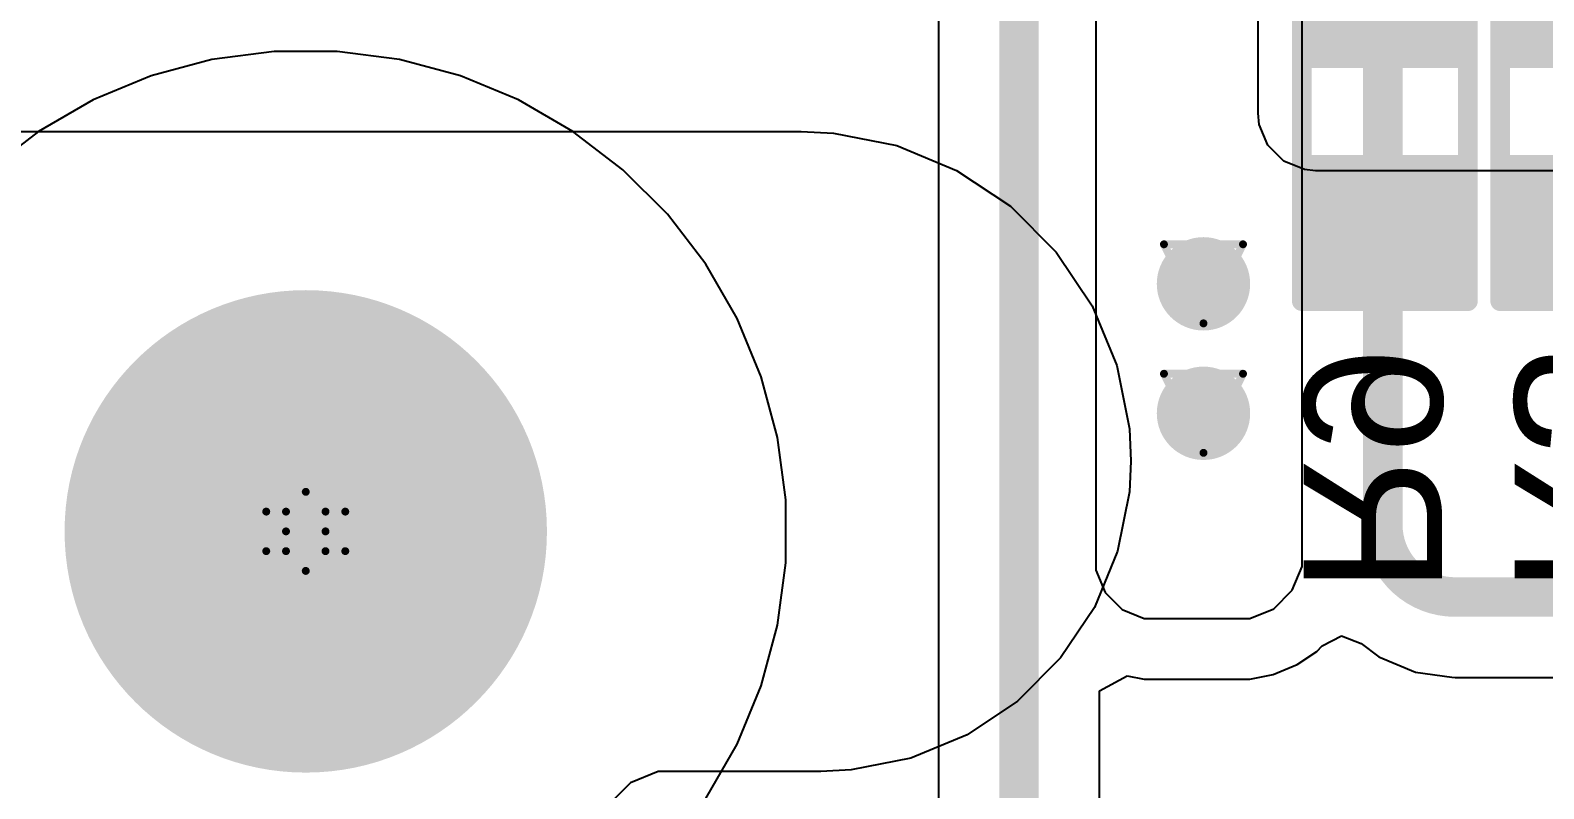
# Model space of a CAD drawing. Header units: inches. Extents: x -0.7 to 8.56, y -0.56 to 6.25.
# Drawn here: x 0.1951 to 0.578, y 1.607 to 1.7988 of the extents above; entities that cross this region are included whole.
import ezdxf

# ---------------------------------------------------------------- set-up
doc = ezdxf.new("R2010")
doc.units = ezdxf.units.IN
doc.header["$MEASUREMENT"] = 0
for name, color, linetype in [('Bottom Layer', 5, 'Continuous'), ('Bottom Overlay', 54, 'Continuous'), ('Bottom Paste', 16, 'Continuous'), ('Bottom Solder', 6, 'Continuous'), ('Dimension', 6, 'Continuous'), ('Drill Drawing', 1, 'Continuous'), ('Multi-Layer', 9, 'Continuous'), ('Pad Holes', 156, 'Continuous'), ('Top Layer', 1, 'Continuous'), ('Top Solder', 216, 'Continuous'), ('Via Holes', 16, 'Continuous')]:
    doc.layers.add(name, color=color, linetype=linetype)
doc.styles.add('Arial', font='', dxfattribs={"height": 0.2})
doc.styles.get('Arial').set_extended_font_data('Arial')

# ---------------------------------------------------------------- blocks, each defined once
blk = doc.blocks.new('R___0603_B_61')
at = {"layer": 'Bottom Layer'}
for points in [[(-0.045, -0.0175), (-0.045, 0.0175), (-0.015, 0.0175), (-0.015, -0.0175)], [(0.015, -0.0175), (0.015, 0.0175), (0.045, 0.0175), (0.045, -0.0175)]]:
    blk.add_hatch(color=5, dxfattribs=at).paths.add_polyline_path(points)
at = {"layer": 'Bottom Paste'}
for points in [[(-0.045, -0.0175), (-0.045, 0.0175), (-0.015, 0.0175), (-0.015, -0.0175)], [(0.015, -0.0175), (0.015, 0.0175), (0.045, 0.0175), (0.045, -0.0175)]]:
    blk.add_hatch(color=16, dxfattribs=at).paths.add_polyline_path(points)
at = {"layer": 'Bottom Solder'}
for points in [[(-0.049, -0.0215), (-0.049, 0.0215), (-0.011, 0.0215), (-0.011, -0.0215)], [(0.011, -0.0215), (0.011, 0.0215), (0.049, 0.0215), (0.049, -0.0215)]]:
    blk.add_hatch(color=6, dxfattribs=at).paths.add_polyline_path(points)
at = {"layer": 'Bottom Overlay'}
for points in [[(-0.048, 0.021, 0.005, 0.005, 0), (0.048, 0.021, 0.005, 0.005, 0)], [(-0.048, -0.021, 0.005, 0.005, 0), (-0.048, 0.021, 0.005, 0.005, 0)], [(0.048, -0.021, 0.005, 0.005, 0), (0.048, 0.021, 0.005, 0.005, 0)], [(-0.048, -0.021, 0.005, 0.005, 0), (0.048, -0.021, 0.005, 0.005, 0)]]:
    blk.add_lwpolyline(points, format="xyseb", dxfattribs=at)
for points in [[(-0.04925, 0.021, 0.0025, 0.0025, 1), (-0.04675, 0.021, 0.0025, 0.0025, 1)], [(-0.04925, 0.021, 0.0025, 0.0025, 1), (-0.04675, 0.021, 0.0025, 0.0025, 1)], [(0.04675, 0.021, 0.0025, 0.0025, 1), (0.04925, 0.021, 0.0025, 0.0025, 1)], [(0.04675, 0.021, 0.0025, 0.0025, 1), (0.04925, 0.021, 0.0025, 0.0025, 1)], [(-0.04925, -0.021, 0.0025, 0.0025, 1), (-0.04675, -0.021, 0.0025, 0.0025, 1)], [(-0.04925, -0.021, 0.0025, 0.0025, 1), (-0.04675, -0.021, 0.0025, 0.0025, 1)], [(0.04675, -0.021, 0.0025, 0.0025, 1), (0.04925, -0.021, 0.0025, 0.0025, 1)], [(0.04675, -0.021, 0.0025, 0.0025, 1), (0.04925, -0.021, 0.0025, 0.0025, 1)]]:
    blk.add_lwpolyline(points, format="xyseb", close=True, dxfattribs=at)
blk = doc.blocks.new('R___0603_B_67')
at = {"layer": 'Bottom Layer'}
for points in [[(-0.045, -0.0175), (-0.045, 0.0175), (-0.015, 0.0175), (-0.015, -0.0175)], [(0.015, -0.0175), (0.015, 0.0175), (0.045, 0.0175), (0.045, -0.0175)]]:
    blk.add_hatch(color=5, dxfattribs=at).paths.add_polyline_path(points)
at = {"layer": 'Bottom Paste'}
for points in [[(-0.045, -0.0175), (-0.045, 0.0175), (-0.015, 0.0175), (-0.015, -0.0175)], [(0.015, -0.0175), (0.015, 0.0175), (0.045, 0.0175), (0.045, -0.0175)]]:
    blk.add_hatch(color=16, dxfattribs=at).paths.add_polyline_path(points)
at = {"layer": 'Bottom Solder'}
for points in [[(-0.049, -0.0215), (-0.049, 0.0215), (-0.011, 0.0215), (-0.011, -0.0215)], [(0.011, -0.0215), (0.011, 0.0215), (0.049, 0.0215), (0.049, -0.0215)]]:
    blk.add_hatch(color=6, dxfattribs=at).paths.add_polyline_path(points)
at = {"layer": 'Bottom Overlay'}
for points in [[(-0.048, 0.021, 0.005, 0.005, 0), (0.048, 0.021, 0.005, 0.005, 0)], [(-0.048, -0.021, 0.005, 0.005, 0), (-0.048, 0.021, 0.005, 0.005, 0)], [(0.048, -0.021, 0.005, 0.005, 0), (0.048, 0.021, 0.005, 0.005, 0)], [(-0.048, -0.021, 0.005, 0.005, 0), (0.048, -0.021, 0.005, 0.005, 0)]]:
    blk.add_lwpolyline(points, format="xyseb", dxfattribs=at)
for points in [[(-0.04925, 0.021, 0.0025, 0.0025, 1), (-0.04675, 0.021, 0.0025, 0.0025, 1)], [(-0.04925, 0.021, 0.0025, 0.0025, 1), (-0.04675, 0.021, 0.0025, 0.0025, 1)], [(0.04675, 0.021, 0.0025, 0.0025, 1), (0.04925, 0.021, 0.0025, 0.0025, 1)], [(0.04675, 0.021, 0.0025, 0.0025, 1), (0.04925, 0.021, 0.0025, 0.0025, 1)], [(-0.04925, -0.021, 0.0025, 0.0025, 1), (-0.04675, -0.021, 0.0025, 0.0025, 1)], [(-0.04925, -0.021, 0.0025, 0.0025, 1), (-0.04675, -0.021, 0.0025, 0.0025, 1)], [(0.04675, -0.021, 0.0025, 0.0025, 1), (0.04925, -0.021, 0.0025, 0.0025, 1)], [(0.04675, -0.021, 0.0025, 0.0025, 1), (0.04925, -0.021, 0.0025, 0.0025, 1)]]:
    blk.add_lwpolyline(points, format="xyseb", close=True, dxfattribs=at)

msp = doc.modelspace()

# ---------------------------------------------------------------- hatches: boundary and pattern name
at = {"layer": 'Bottom Layer'}
h = msp.add_hatch(color=5, dxfattribs=at)
edge = h.paths.add_edge_path()
edge.add_arc((0.49195, 1.73469), 0.01181, 0, 360)
h = msp.add_hatch(color=5, dxfattribs=at)
edge = h.paths.add_edge_path()
edge.add_arc((0.49195, 1.70194), 0.01181, 0, 360)
at = {"layer": 'Bottom Solder'}
h = msp.add_hatch(color=6, dxfattribs=at)
edge = h.paths.add_edge_path()
edge.add_arc((0.26483, 1.67207), 0.004, 0, 360)
at = {"layer": 'Pad Holes'}
h = msp.add_hatch(color=7, dxfattribs=at)
edge = h.paths.add_edge_path()
edge.add_arc((0.26483, 1.67207), 0.06102, 0, 360)
at = {"layer": 'Top Layer'}
h = msp.add_hatch(color=1, dxfattribs=at)
edge = h.paths.add_edge_path()
edge.add_arc((0.49195, 1.73469), 0.01181, 0, 360)
h = msp.add_hatch(color=1, dxfattribs=at)
edge = h.paths.add_edge_path()
edge.add_arc((0.49195, 1.70194), 0.01181, 0, 360)
at = {"layer": 'Top Solder'}
h = msp.add_hatch(color=216, dxfattribs=at)
edge = h.paths.add_edge_path()
edge.add_arc((0.26483, 1.67207), 0.004, 0, 360)
at = {"layer": 'Via Holes'}
h = msp.add_hatch(color=7, dxfattribs=at)
edge = h.paths.add_edge_path()
edge.add_arc((0.49195, 1.73469), 0.00591, 0, 360)
h = msp.add_hatch(color=7, dxfattribs=at)
edge = h.paths.add_edge_path()
edge.add_arc((0.49195, 1.70194), 0.00591, 0, 360)

# ---------------------------------------------------------------- linework, layer by layer
at = {"layer": 'Bottom Layer'}
for p, q in [((0.50577, 1.77787), (0.50577, 1.80831)), ((0.50605, 1.77503), (0.50577, 1.77787)), ((0.50577, 1.77787), (0.50577, 1.77787)), ((-0.15508, 1.77325), (0.39015, 1.77325)), ((0.39015, 1.77325), (0.39833, 1.77284)), ((0.39833, 1.77284), (0.41438, 1.76965)), ((0.50823, 1.76978), (0.50605, 1.77503)), ((0.41438, 1.76965), (0.42949, 1.76339)), ((0.51224, 1.76576), (0.50823, 1.76978)), ((0.51749, 1.76359), (0.51224, 1.76576)), ((0.42949, 1.76339), (0.44309, 1.75431)), ((0.52033, 1.76331), (0.51749, 1.76359)), ((0.60553, 1.76331), (0.52033, 1.76331)), ((0.44309, 1.75431), (0.45466, 1.74274)), ((0.45466, 1.74274), (0.46375, 1.72914)), ((0.46375, 1.72914), (0.47001, 1.71402)), ((0.47001, 1.71402), (0.4732, 1.69798)), ((0.4732, 1.69798), (0.4736, 1.6898)), ((0.4736, 1.6898), (0.47322, 1.68211)), ((0.47322, 1.68211), (0.47022, 1.66703)), ((0.47022, 1.66703), (0.46434, 1.65282)), ((0.46434, 1.65282), (0.45579, 1.64004)), ((0.45579, 1.64004), (0.44492, 1.62916)), ((0.44492, 1.62916), (0.43214, 1.62062)), ((0.43214, 1.62062), (0.41793, 1.61474)), ((0.41793, 1.61474), (0.40285, 1.61174)), ((0.34699, 1.60846), (0.34164, 1.60311)), ((0.35398, 1.61136), (0.34699, 1.60846)), ((0.35777, 1.61136), (0.35398, 1.61136)), ((0.39516, 1.61136), (0.35777, 1.61136)), ((0.40285, 1.61174), (0.39516, 1.61136)), ((0.39516, 1.61136), (0.39516, 1.61136))]:
    msp.add_line(p, q, dxfattribs=at)
at = {"layer": 'Dimension'}
msp.add_lwpolyline([(2.29567, 0.76642, 0.01, 0.01, 1), (0.52402, 0.76642, 0.01, 0.01, 1)], format="xyseb", close=True, dxfattribs=at)
at = {"layer": 'Drill Drawing'}
for points in [[(0.48195, 1.74469, 0.002, 0.002, 0), (0.50195, 1.74469, 0.002, 0.002, 0)], [(0.48195, 1.74469, 0.002, 0.002, 0), (0.49195, 1.72469, 0.002, 0.002, 0)], [(0.49195, 1.72469, 0.002, 0.002, 0), (0.50195, 1.74469, 0.002, 0.002, 0)], [(0.48195, 1.71194, 0.002, 0.002, 0), (0.50195, 1.71194, 0.002, 0.002, 0)], [(0.48195, 1.71194, 0.002, 0.002, 0), (0.49195, 1.69194, 0.002, 0.002, 0)], [(0.49195, 1.69194, 0.002, 0.002, 0), (0.50195, 1.71194, 0.002, 0.002, 0)], [(0.25983, 1.67707, 0.002, 0.002, 0), (0.26483, 1.68207, 0.002, 0.002, 0)], [(0.26483, 1.68207, 0.002, 0.002, 0), (0.26983, 1.67707, 0.002, 0.002, 0)], [(0.25483, 1.67707, 0.002, 0.002, 0), (0.25983, 1.67207, 0.002, 0.002, 0)], [(0.25483, 1.67707, 0.002, 0.002, 0), (0.25983, 1.67707, 0.002, 0.002, 0)], [(0.26983, 1.67707, 0.002, 0.002, 0), (0.27483, 1.67707, 0.002, 0.002, 0)], [(0.26983, 1.67207, 0.002, 0.002, 0), (0.27483, 1.67707, 0.002, 0.002, 0)], [(0.25483, 1.66707, 0.002, 0.002, 0), (0.25983, 1.67207, 0.002, 0.002, 0)], [(0.26983, 1.67207, 0.002, 0.002, 0), (0.27483, 1.66707, 0.002, 0.002, 0)], [(0.25483, 1.66707, 0.002, 0.002, 0), (0.25983, 1.66707, 0.002, 0.002, 0)], [(0.25983, 1.66707, 0.002, 0.002, 0), (0.26483, 1.66207, 0.002, 0.002, 0)], [(0.26483, 1.66207, 0.002, 0.002, 0), (0.26983, 1.66707, 0.002, 0.002, 0)], [(0.26983, 1.66707, 0.002, 0.002, 0), (0.27483, 1.66707, 0.002, 0.002, 0)]]:
    msp.add_lwpolyline(points, format="xyseb", dxfattribs=at)
for points in [[(0.48145, 1.74469, 0.001, 0.001, 1), (0.48245, 1.74469, 0.001, 0.001, 1)], [(0.48145, 1.74469, 0.001, 0.001, 1), (0.48245, 1.74469, 0.001, 0.001, 1)], [(0.50145, 1.74469, 0.001, 0.001, 1), (0.50245, 1.74469, 0.001, 0.001, 1)], [(0.50145, 1.74469, 0.001, 0.001, 1), (0.50245, 1.74469, 0.001, 0.001, 1)], [(0.49145, 1.72469, 0.001, 0.001, 1), (0.49245, 1.72469, 0.001, 0.001, 1)], [(0.49145, 1.72469, 0.001, 0.001, 1), (0.49245, 1.72469, 0.001, 0.001, 1)], [(0.48145, 1.71194, 0.001, 0.001, 1), (0.48245, 1.71194, 0.001, 0.001, 1)], [(0.48145, 1.71194, 0.001, 0.001, 1), (0.48245, 1.71194, 0.001, 0.001, 1)], [(0.50145, 1.71194, 0.001, 0.001, 1), (0.50245, 1.71194, 0.001, 0.001, 1)], [(0.50145, 1.71194, 0.001, 0.001, 1), (0.50245, 1.71194, 0.001, 0.001, 1)], [(0.49145, 1.69194, 0.001, 0.001, 1), (0.49245, 1.69194, 0.001, 0.001, 1)], [(0.49145, 1.69194, 0.001, 0.001, 1), (0.49245, 1.69194, 0.001, 0.001, 1)], [(0.26433, 1.68207, 0.001, 0.001, 1), (0.26533, 1.68207, 0.001, 0.001, 1)], [(0.26433, 1.68207, 0.001, 0.001, 1), (0.26533, 1.68207, 0.001, 0.001, 1)], [(0.25433, 1.67707, 0.001, 0.001, 1), (0.25533, 1.67707, 0.001, 0.001, 1)], [(0.25433, 1.67707, 0.001, 0.001, 1), (0.25533, 1.67707, 0.001, 0.001, 1)], [(0.25933, 1.67707, 0.001, 0.001, 1), (0.26033, 1.67707, 0.001, 0.001, 1)], [(0.25933, 1.67707, 0.001, 0.001, 1), (0.26033, 1.67707, 0.001, 0.001, 1)], [(0.26933, 1.67707, 0.001, 0.001, 1), (0.27033, 1.67707, 0.001, 0.001, 1)], [(0.26933, 1.67707, 0.001, 0.001, 1), (0.27033, 1.67707, 0.001, 0.001, 1)], [(0.27433, 1.67707, 0.001, 0.001, 1), (0.27533, 1.67707, 0.001, 0.001, 1)], [(0.27433, 1.67707, 0.001, 0.001, 1), (0.27533, 1.67707, 0.001, 0.001, 1)], [(0.25933, 1.67207, 0.001, 0.001, 1), (0.26033, 1.67207, 0.001, 0.001, 1)], [(0.25933, 1.67207, 0.001, 0.001, 1), (0.26033, 1.67207, 0.001, 0.001, 1)], [(0.26933, 1.67207, 0.001, 0.001, 1), (0.27033, 1.67207, 0.001, 0.001, 1)], [(0.26933, 1.67207, 0.001, 0.001, 1), (0.27033, 1.67207, 0.001, 0.001, 1)], [(0.25433, 1.66707, 0.001, 0.001, 1), (0.25533, 1.66707, 0.001, 0.001, 1)], [(0.25433, 1.66707, 0.001, 0.001, 1), (0.25533, 1.66707, 0.001, 0.001, 1)], [(0.25933, 1.66707, 0.001, 0.001, 1), (0.26033, 1.66707, 0.001, 0.001, 1)], [(0.25933, 1.66707, 0.001, 0.001, 1), (0.26033, 1.66707, 0.001, 0.001, 1)], [(0.26933, 1.66707, 0.001, 0.001, 1), (0.27033, 1.66707, 0.001, 0.001, 1)], [(0.26933, 1.66707, 0.001, 0.001, 1), (0.27033, 1.66707, 0.001, 0.001, 1)], [(0.27433, 1.66707, 0.001, 0.001, 1), (0.27533, 1.66707, 0.001, 0.001, 1)], [(0.27433, 1.66707, 0.001, 0.001, 1), (0.27533, 1.66707, 0.001, 0.001, 1)], [(0.26433, 1.66207, 0.001, 0.001, 1), (0.26533, 1.66207, 0.001, 0.001, 1)], [(0.26433, 1.66207, 0.001, 0.001, 1), (0.26533, 1.66207, 0.001, 0.001, 1)]]:
    msp.add_lwpolyline(points, format="xyseb", close=True, dxfattribs=at)
at = {"layer": 'Multi-Layer'}
for p, q in [((0.25687, 1.79349), (0.24109, 1.79142)), ((0.26483, 1.79349), (0.25687, 1.79349)), ((0.27279, 1.79349), (0.26483, 1.79349)), ((0.28857, 1.79142), (0.27279, 1.79349)), ((0.24109, 1.79142), (0.22572, 1.7873)), ((0.30394, 1.7873), (0.28857, 1.79142)), ((0.22572, 1.7873), (0.21101, 1.78121)), ((0.31865, 1.78121), (0.30394, 1.7873)), ((0.21101, 1.78121), (0.19723, 1.77325)), ((0.33243, 1.77325), (0.31865, 1.78121)), ((0.19723, 1.77325), (0.1846, 1.76356)), ((0.34506, 1.76356), (0.33243, 1.77325)), ((0.35632, 1.7523), (0.34506, 1.76356)), ((0.36601, 1.73967), (0.35632, 1.7523)), ((0.37396, 1.72589), (0.36601, 1.73967)), ((0.38006, 1.71118), (0.37396, 1.72589)), ((0.38418, 1.69581), (0.38006, 1.71118)), ((0.38625, 1.68003), (0.38418, 1.69581)), ((0.38625, 1.67207), (0.38625, 1.68003)), ((0.38625, 1.66411), (0.38625, 1.67207)), ((0.38418, 1.64833), (0.38625, 1.66411)), ((0.38006, 1.63296), (0.38418, 1.64833)), ((0.37396, 1.61825), (0.38006, 1.63296)), ((0.36601, 1.60447), (0.37396, 1.61825))]:
    msp.add_line(p, q, dxfattribs=at)
at = {"layer": 'Top Layer'}
for p, q in [((0.42488, 1.9303), (0.42488, 1.52107)), ((0.46473, 1.90413), (0.46473, 1.66527)), ((0.51693, 1.6665), (0.51693, 1.82763)), ((0.25687, 1.79349), (0.24109, 1.79142)), ((0.27279, 1.79349), (0.25687, 1.79349)), ((0.28857, 1.79142), (0.27279, 1.79349)), ((0.24109, 1.79142), (0.22572, 1.7873)), ((0.30394, 1.7873), (0.28857, 1.79142)), ((0.22572, 1.7873), (0.21101, 1.78121)), ((0.31865, 1.78121), (0.30394, 1.7873)), ((0.21101, 1.78121), (0.19723, 1.77325)), ((0.33243, 1.77325), (0.31865, 1.78121)), ((0.19723, 1.77325), (0.1846, 1.76356)), ((0.34506, 1.76356), (0.33243, 1.77325)), ((0.35632, 1.7523), (0.34506, 1.76356)), ((0.36601, 1.73967), (0.35632, 1.7523)), ((0.37396, 1.72589), (0.36601, 1.73967)), ((0.38006, 1.71118), (0.37396, 1.72589)), ((0.38418, 1.69581), (0.38006, 1.71118)), ((0.38625, 1.68003), (0.38418, 1.69581)), ((0.38625, 1.66411), (0.38625, 1.68003)), ((0.51693, 1.66322), (0.51693, 1.6665)), ((0.51693, 1.6665), (0.51693, 1.6665)), ((0.38418, 1.64833), (0.38625, 1.66411)), ((0.46473, 1.66527), (0.46473, 1.66223)), ((0.46473, 1.66223), (0.46705, 1.65662)), ((0.51442, 1.65716), (0.51693, 1.66322)), ((0.46705, 1.65662), (0.47135, 1.65232)), ((0.50978, 1.65251), (0.51442, 1.65716)), ((0.47135, 1.65232), (0.47696, 1.65)), ((0.50371, 1.65), (0.50978, 1.65251)), ((0.38006, 1.63296), (0.38418, 1.64833)), ((0.47696, 1.65), (0.48, 1.65)), ((0.48, 1.65), (0.48, 1.65)), ((0.48, 1.65), (0.50043, 1.65)), ((0.50043, 1.65), (0.50371, 1.65)), ((0.52059, 1.6417), (0.52201, 1.64312)), ((0.52201, 1.64312), (0.52688, 1.64568)), ((0.52688, 1.64568), (0.53187, 1.64368)), ((0.53187, 1.64368), (0.53628, 1.6403)), ((0.51563, 1.63838), (0.52059, 1.6417)), ((0.53628, 1.6403), (0.54559, 1.63644)), ((0.46566, 1.63173), (0.47266, 1.63556)), ((0.47266, 1.63556), (0.47696, 1.63471)), ((0.50371, 1.63471), (0.50956, 1.63587)), ((0.50956, 1.63587), (0.51563, 1.63838)), ((0.54559, 1.63644), (0.55478, 1.63523)), ((0.55478, 1.63523), (0.55562, 1.63507)), ((0.55562, 1.63507), (0.8245, 1.63507)), ((0.37396, 1.61825), (0.38006, 1.63296)), ((0.46566, 1.52107), (0.46566, 1.63173)), ((0.47696, 1.63471), (0.50371, 1.63471)), ((0.36601, 1.60447), (0.37396, 1.61825))]:
    msp.add_line(p, q, dxfattribs=at)
for points in [[(0.44527, 1.50354, 0.01, 0.01, 0), (0.44527, 1.93708, 0.01, 0.01, 0)], [(0.53732, 1.67375, 0.01, 0.01, 0), (0.53732, 1.84516, 0.01, 0.01, 0)], [(0.53732, 1.67371, 0.01, 0.01, 0), (0.53732, 1.67375, 0.01, 0.01, 0)], [(0.55562, 1.65546, 0.01, 0.01, -0.414933), (0.53732, 1.67371, 0.01, 0.01, 0)], [(0.55562, 1.65546, 0.01, 0.01, 0), (0.8245, 1.65546, 0.01, 0.01, 0)]]:
    msp.add_lwpolyline(points, format="xyseb", dxfattribs=at)
for points in [[(0.53482, 1.67375, 0.005, 0.005, 1), (0.53982, 1.67375, 0.005, 0.005, 1)], [(0.53482, 1.67375, 0.005, 0.005, 1), (0.53982, 1.67375, 0.005, 0.005, 1)], [(0.53482, 1.67371, 0.005, 0.005, 1), (0.53982, 1.67371, 0.005, 0.005, 1)], [(0.53482, 1.67371, 0.005, 0.005, 1), (0.53982, 1.67371, 0.005, 0.005, 1)], [(0.55312, 1.65546, 0.005, 0.005, 1), (0.55812, 1.65546, 0.005, 0.005, 1)], [(0.55312, 1.65546, 0.005, 0.005, 1), (0.55812, 1.65546, 0.005, 0.005, 1)]]:
    msp.add_lwpolyline(points, format="xyseb", close=True, dxfattribs=at)

# ---------------------------------------------------------------- block references
at = {"rotation": 270}
for name, p in [('R___0603_B_61', (0.53784, 1.77831)), ('R___0603_B_67', (0.58803, 1.77831))]:
    msp.add_blockref(name, p, dxfattribs=at)

# ---------------------------------------------------------------- texts
at = {"layer": 'Bottom Overlay', "style": 'Arial', "text_generation_flag": 2}
for s, p in [('R9', (0.51732, 1.65618)), ('R3', (0.57069, 1.65618))]:
    msp.add_text(s, height=0.035, rotation=270, dxfattribs=at).set_placement(p)

doc.saveas('drawing.dxf')
